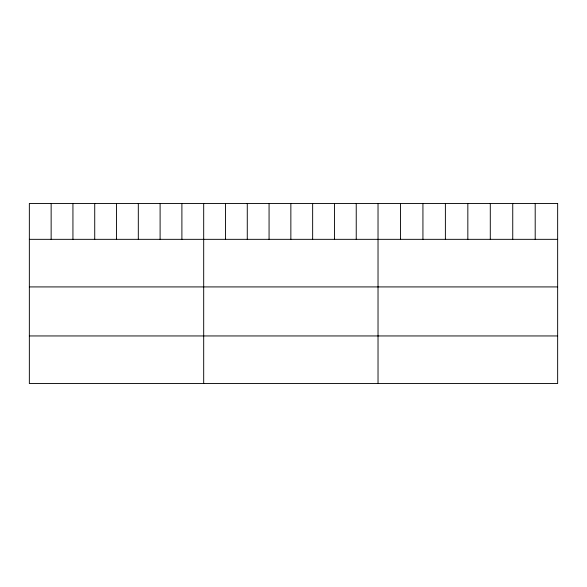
<?xml version="1.0" encoding="UTF-8"?>
<svg xmlns="http://www.w3.org/2000/svg" width="587" height="587" viewBox="0 0 587 587"><rect width="100%" height="100%" fill="white"/><g stroke="black" fill="none" stroke-linecap="round" stroke-linejoin="round"><path stroke-width="0.88" d="M29.35 239.335L557.65 239.335M29.35 286.918L557.65 286.918M29.35 335.947L557.65 335.947M535.197 203.469L535.197 239.335M512.745 203.469L512.745 239.335M490.292 203.469L490.292 239.335M467.839 203.469L467.839 239.335M445.386 203.469L445.386 239.335M422.933 203.469L422.933 239.335M400.481 203.469L400.481 239.335M378.028 203.469L378.028 383.531M356.236 203.469L356.236 239.335M334.443 203.469L334.443 239.335M312.651 203.469L312.651 239.335M290.858 203.469L290.858 239.335M269.066 203.469L269.066 239.335M247.274 203.469L247.274 239.335M225.481 203.469L225.481 239.335M203.689 203.469L203.689 383.531M181.897 203.469L181.897 239.335M160.104 203.469L160.104 239.335M138.312 203.469L138.312 239.335M116.52 203.469L116.52 239.335M94.727 203.469L94.727 239.335M72.935 203.469L72.935 239.335M51.142 203.469L51.142 239.335M557.65 203.469L29.35 203.469L29.35 383.531L557.65 383.531L557.65 203.469"/></g></svg>
